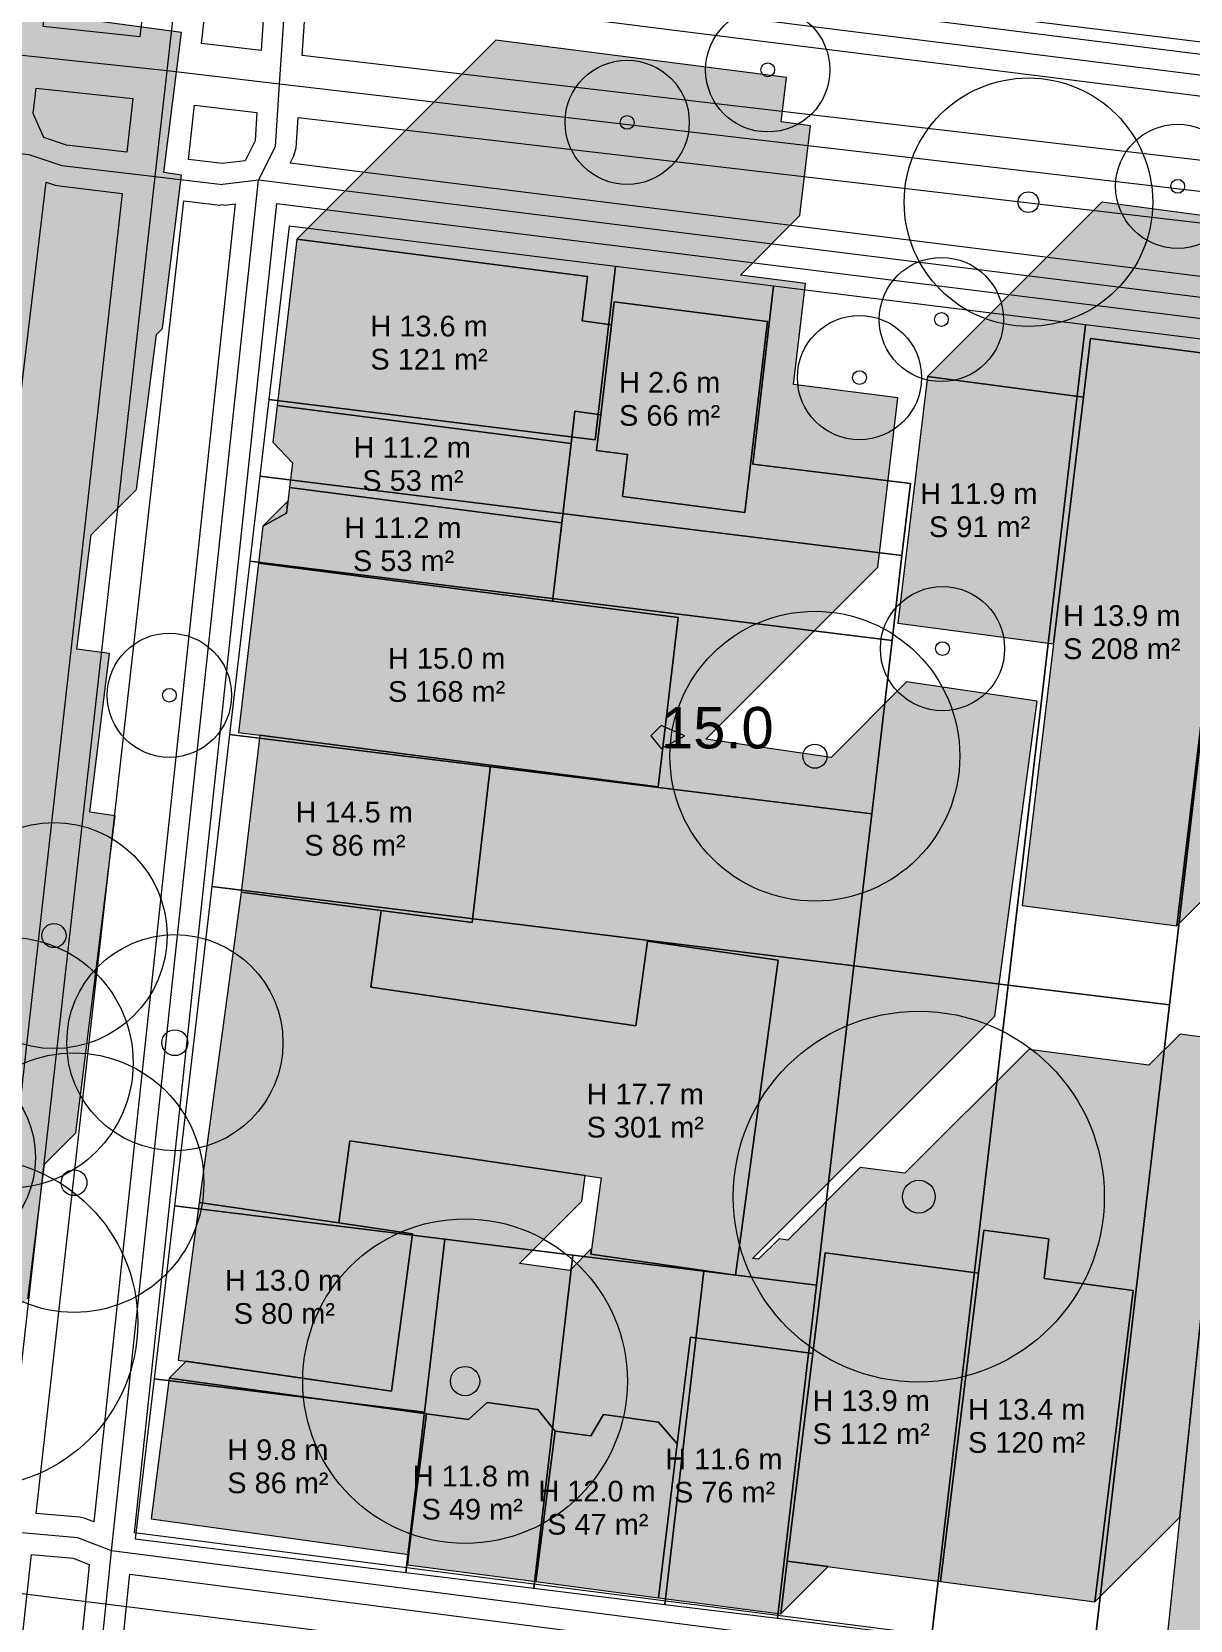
# Model space of a CAD drawing. Header units: metres. Extents: x -8 to 1190, y -11 to 1223.
# Drawn here: x 263 to 318.9, y 621.3 to 698 of the extents above; entities that cross this region are included whole.
import ezdxf

# ---------------------------------------------------------------- set-up
doc = ezdxf.new("R2010")
doc.units = ezdxf.units.M
doc.header["$MEASUREMENT"] = 0
for name, color, linetype, lineweight, true_color in [('TPX_BUILDING_AREAS_TEXT', 7, 'CONTINUOUS', 0, 0x000000), ('TPX_BUILDING_HEIGHTS_TEXT', 7, 'CONTINUOUS', 0, 0x000000), ('TPX_BUILDINGS', 7, 'CONTINUOUS', 0, 0x000000), ('TPX_BUILDINGS_HATCH', 7, 'CONTINUOUS', 0, 0xf0f0f0), ('TPX_BUILDINGS_SHADOWS_HATCH', 7, 'CONTINUOUS', 0, 0x000000), ('TPX_BUILDINGS_SHADOWS_OUTLINES', 7, 'CONTINUOUS', 0, 0x000000), ('TPX_CADASTRES', 7, 'CONTINUOUS', 0, 0x646464), ('TPX_CONTOUR_LINES_5M', 7, 'CONTINUOUS', 0, 0x969696), ('TPX_CONTOUR_LINES_5M_TEXT', 7, 'CONTINUOUS', 0, 0x000000), ('TPX_RAILWAYS_AXES', 7, 'CONTINUOUS', 0, 0x464646), ('TPX_ROADS_AXES', 7, 'CONTINUOUS', 0, 0x323232), ('TPX_ROADS_CONTOURS', 7, 'CONTINUOUS', 0, 0x646464), ('TPX_VEGETATION_TREES_INDIVIDUAL', 7, 'CONTINUOUS', 0, 0x136734)]:
    doc.layers.add(name, color=color, linetype=linetype, lineweight=lineweight, true_color=true_color)
doc.styles.add('TPX_TEXTE', font='arial.ttf')

# ---------------------------------------------------------------- blocks, each defined once
blk = doc.blocks.new('TREETR007_CR078')
at = {"layer": 'TPX_VEGETATION_TREES_INDIVIDUAL'}
for radius in [7.84, 0.7083333333333334]:
    blk.add_circle((0, 0, 0.0361), radius, dxfattribs=at)
blk = doc.blocks.new('TREETR006_CR063')
at = {"layer": 'TPX_VEGETATION_TREES_INDIVIDUAL'}
for radius in [6.27, 0.625]:
    blk.add_circle((0, 0, 0.0361), radius, dxfattribs=at)
blk = doc.blocks.new('TREETR006_CR070')
at = {"layer": 'TPX_VEGETATION_TREES_INDIVIDUAL'}
for radius in [7, 0.5833333333333334]:
    blk.add_circle((0, 0, 0.0361), radius, dxfattribs=at)
blk = doc.blocks.new('TREETR003_CR030')
at = {"layer": 'TPX_VEGETATION_TREES_INDIVIDUAL'}
for radius in [3, 0.3333333333333333]:
    blk.add_circle((0, 0, 0.0361), radius, dxfattribs=at)
blk = doc.blocks.new('TREETR006_CR052')
at = {"layer": 'TPX_VEGETATION_TREES_INDIVIDUAL'}
for radius in [5.22, 0.625]:
    blk.add_circle((0, 0, 0.0361), radius, dxfattribs=at)
blk = doc.blocks.new('TREETR005_CR060')
at = {"layer": 'TPX_VEGETATION_TREES_INDIVIDUAL'}
for radius in [6, 0.5]:
    blk.add_circle((0, 0, 0.0361), radius, dxfattribs=at)
blk = doc.blocks.new('TREETR006_CR055')
at = {"layer": 'TPX_VEGETATION_TREES_INDIVIDUAL'}
for radius in [5.46, 0.5833333333333334]:
    blk.add_circle((0, 0, 0.0361), radius, dxfattribs=at)
blk = doc.blocks.new('TREETR005_CR049')
at = {"layer": 'TPX_VEGETATION_TREES_INDIVIDUAL'}
for radius in [4.89, 0.5]:
    blk.add_circle((0, 0, 0.0361), radius, dxfattribs=at)
blk = doc.blocks.new('TREETR008_CR080')
at = {"layer": 'TPX_VEGETATION_TREES_INDIVIDUAL'}
for radius in [7.95, 0.8333333333333334]:
    blk.add_circle((0, 0, 0.0361), radius, dxfattribs=at)
blk = doc.blocks.new('TREETR008_CR090')
at = {"layer": 'TPX_VEGETATION_TREES_INDIVIDUAL'}
for radius in [8.96, 0.7916666666666666]:
    blk.add_circle((0, 0, 0.0361), radius, dxfattribs=at)
blk = doc.blocks.new('TREETR006_CR061')
at = {"layer": 'TPX_VEGETATION_TREES_INDIVIDUAL'}
for radius in [6.07, 0.625]:
    blk.add_circle((0, 0, 0.0361), radius, dxfattribs=at)

msp = doc.modelspace()

# ---------------------------------------------------------------- hatches: boundary and pattern name
at = {"layer": 'TPX_BUILDINGS_HATCH'}
for points in [[(275.7579144947231, 688.0246729529463), (274.80361361429095, 679.9862961447798), (289.004405926913, 678.1451429999433), (289.18708891794086, 679.7071642554365), (290.4399098865688, 679.5422968543135), (290.9483165256679, 683.8853048956953), (289.5358352176845, 684.0700592673384), (289.78830809518695, 686.2123875296675), (275.7579144947231, 688.0246729529463)], [(290.4399098865688, 679.5422968543135), (290.227966260165, 677.8122753775679), (291.7189940921962, 677.6230282462202), (291.48416609689593, 675.5884251273237), (297.3993434421718, 674.8198980963789), (298.48806757852435, 684.0406956351362), (291.0818681232631, 684.9984688437544), (290.9483165256679, 683.8853048956953), (290.4399098865688, 679.5422968543135)], [(312.3093871586025, 668.4741196311079), (310.78091521188617, 655.8240532553755), (318.2519473545253, 654.8470568335615), (321.54456896707416, 682.2510485327803), (314.08171362802386, 683.2299627936445), (313.7443818561733, 680.3886999762617), (312.3093871586025, 668.4741196311079)], [(306.21672339364886, 681.3868631995283), (304.78429026529193, 669.4613833106123), (312.3093871586025, 668.4741196311079), (313.7443818561733, 680.3886999762617), (306.21672339364886, 681.3868631995283)], [(274.80361361429095, 679.9862961447798), (274.59379191324115, 678.2107481635176), (275.5432128421962, 677.2148651755415), (275.40318293496966, 676.0196242011152), (288.55417246744037, 674.3221668875776), (289.004405926913, 678.1451429999433), (274.80361361429095, 679.9862961447798)], [(274.1134013645351, 674.1505207694136), (273.903578709811, 672.3749727881514), (288.10438342019916, 670.5338177359663), (288.55417246744037, 674.3221668875776), (275.40318293496966, 676.0196242011152), (275.25455374643207, 674.7878336585127), (274.1134013645351, 674.1505207694136)], [(273.903578709811, 672.3749727881514), (272.9419030658901, 664.1852659857832), (273.9621037952602, 664.0576004660688), (285.1160573475063, 662.6141819632612), (293.20683951303363, 661.5646681464277), (294.17922491952777, 669.7454008734785), (288.10438342019916, 670.5338177359663), (273.903578709811, 672.3749727881514)], [(321.87478537485003, 659.1995205557905), (317.7510900013149, 620.0578789389692), (338.08452315256, 617.6951641715132), (342.20210356637836, 656.7893690741621), (343.3630885593593, 656.6488814032637), (344.0543422214687, 662.9912352240644), (336.2167300693691, 663.9162859595381), (335.6906823627651, 664.3215689337812), (334.53893656656146, 664.9705509818159), (333.28106589242816, 665.3758721030317), (331.9793042652309, 665.529193369206), (330.6688460819423, 665.4273066199385), (330.0326737873256, 665.2772926962934), (328.8096141330898, 664.804770914372), (320.84754080697894, 665.7465147650801), (320.1644277088344, 659.4060873663984), (321.87478537485003, 659.1995205557905)], [(273.9621037952602, 664.0576004660688), (273.06507582589984, 656.4700016654097), (279.8244895450771, 655.589836565312), (284.2216081134975, 655.0156807578169), (285.1160573475063, 662.6141819632612), (273.9621037952602, 664.0576004660688)], [(273.06507582589984, 656.4700016654097), (271.0375918857753, 641.4814133322798), (277.7793702594936, 640.4935211814009), (278.3155269138515, 644.4633335745893), (290.4544181339443, 642.6768068945967), (289.9544476978481, 638.9916968024336), (296.94516749307513, 637.9704622901045), (298.99717707559466, 653.1834883368574), (292.69103522226214, 654.1129851019941), (292.13422675058246, 650.0117211020552), (279.3296594135463, 651.8829254782759), (279.8244895450771, 655.589836565312), (273.06507582589984, 656.4700016654097)], [(271.0375918857753, 641.4814133322798), (270.01820750162005, 633.864964929875), (280.3257407657802, 632.3600306189619), (281.34768767282367, 639.9655804312788), (277.7793702594936, 640.4935211814009), (271.0375918857753, 641.4814133322798)], [(308.6827315799892, 638.06855723029), (306.848909329623, 623.1716389334761), (314.3062257282436, 622.1798910773359), (316.1555566303432, 637.230063883122), (311.8451261036098, 637.8016323721968), (312.0811910144985, 639.7214569724165), (308.9424743168056, 640.1435570395552), (308.6827315799892, 638.06855723029)], [(300.6777219288051, 634.1902107871138), (299.4375171177089, 624.1512083685957), (306.848909329623, 623.1716389334761), (308.6827315799892, 638.06855723029), (301.27950758859515, 639.0500473654829), (300.6777219288051, 634.1902107871138)], [(294.1326999180019, 629.8161205924116), (293.21599669381976, 622.3849768317305), (299.12562365457416, 621.6036257422529), (299.4375171177089, 624.1512083685957), (300.6777219288051, 634.1902107871138), (294.76810259744525, 634.971560922917), (294.1326999180019, 629.8161205924116)], [(269.5868768207729, 632.9922785437666), (268.72709746286273, 626.1959509528242), (281.1514701358974, 624.476721254643), (282.0112409107387, 631.2730497992598), (269.5868768207729, 632.9922785437666)], [(281.1514701358974, 624.476721254643), (281.0963077060878, 623.9804129279219), (287.306371640414, 623.1663326895796), (288.23459811136127, 630.4390921271406), (287.39421744272113, 631.4837011969648), (284.95638174936175, 631.8179230368696), (284.04863638803363, 630.9939970648848), (282.0112409107387, 631.2730497992598), (281.1514701358974, 624.476721254643)], [(288.23459811136127, 630.4390921271406), (287.306371640414, 623.1663326895796), (293.21599669381976, 622.3849768317305), (294.1326999180019, 629.8161205924116), (293.23008532449603, 630.8690695441328), (290.5596265308559, 631.2404932654463), (289.9608258716762, 630.2017378485762), (288.23459811136127, 630.4390921271406)]]:
    msp.add_hatch(color=256, dxfattribs=at).paths.add_polyline_path(points)
at = {"layer": 'TPX_BUILDINGS_SHADOWS_HATCH'}
h = msp.add_hatch(color=256, dxfattribs=at)
h.paths.add_polyline_path([(200.13862032815814, 681.6776938117109), (197.80517764016986, 679.3442511237226), (207.2062615863979, 678.1778549826704), (206.64646334573627, 673.2128681815229), (218.0149898044765, 671.8084520972334), (217.865471791476, 670.5074095404707), (220.56081385537982, 670.176358667668), (220.0376491062343, 665.5306992209516), (231.84632010385394, 677.3393702185713), (231.8520717136562, 677.3904480612837), (230.7357978336513, 677.5581278479658), (230.90933699533343, 678.8303141272627), (228.57197184488177, 679.1767277396284), (229.19849295541644, 683.6943583167158), (229.11191172525287, 683.7050537741743), (229.2141561023891, 683.8072971976362), (230.60620303079486, 693.8446936286055), (239.1111516468227, 692.8103928244673), (246.2589797489345, 691.9431032813154), (245.3535022251308, 683.6976122534834), (247.585761975497, 685.9298720038496), (248.22309393808246, 691.0253739035688), (261.41350455209613, 689.2336182272993), (260.42880053445697, 681.3606838858686), (259.5095252506435, 673.9404511130415), (258.53784842416644, 666.4503245032392), (257.54921431466937, 658.4844088233076), (257.22988886758685, 658.5241617835127), (256.2593440525234, 650.7006210959516), (257.3632211200893, 650.5466560996138), (256.446508359164, 643.1155209220015), (255.46433539316058, 635.2316803610884), (254.46602625772357, 635.3759951270185), (253.50105185434222, 627.5652765906416), (262.76413817331195, 636.8283629096113), (263.5680493824184, 643.3353943503462), (265.08097548410296, 644.8483204520307), (266.0631494037807, 652.7321610129438), (266.9798726551235, 660.1632980979048), (265.7541484348476, 660.3337263739668), (266.7051114551723, 667.9994043982588), (265.1359328739345, 668.2132906592451), (265.8210372440517, 673.7335133231245), (268.01306815072894, 675.9255442298017), (268.9847440235317, 683.4156689322554), (269.2675866596401, 683.6985115683638), (270.18686194345355, 691.1187452948652), (269.33520121499896, 691.2344345725141), (270.1816272251308, 698.0017323172651), (256.9912280552089, 699.7934965766035), (248.4490489475429, 691.2513174689375), (248.8045634739101, 694.4886774695478), (248.48573775216937, 694.5273594534956), (249.4044351093471, 702.820606676396), (240.64712901040912, 703.8856091178022), (238.55389876291156, 701.7923788703047), (232.25101084634662, 702.7088646567427), (232.33662409707904, 703.3443560278974), (225.52451224252582, 704.3387102759443), (223.8161496631801, 702.6303476965986), (224.0578603260219, 704.6327709830366), (216.80621619150043, 705.5925364173017), (214.98490137979388, 703.7712216055952), (208.37735552713275, 704.6496433890425), (200.81132311746478, 697.0836100257002), (207.8328961841762, 696.1501459754072), (207.89666075631976, 696.6829924262129), (215.14831633493304, 695.7232355750166), (213.57708067819476, 682.7064194357954), (206.50808806344867, 683.641986337956), (204.0575694553554, 681.1914677298628), (200.13862032815814, 681.6776938117109)])
h.paths.add_polyline_path([(214.97179026529193, 684.0939316428266), (216.47353548929095, 695.2877449668013), (223.28565878793597, 694.2933993018232), (230.16816229745746, 693.2926335013472), (228.8490380756557, 683.4421791709028), (221.95836825296283, 684.4409994757734), (221.4308013431728, 680.507766214665), (216.1877898685634, 681.2737192786299), (216.54091162607074, 683.8655399954878), (214.97179026529193, 684.0939316428266)], flags=16)
for points in [[(270.4033240787685, 633.8087267554365), (269.58688540384173, 632.9922880805098), (282.011241864413, 631.2730602896772), (284.04863257333636, 630.9940075553022), (284.9563741199672, 631.8179306662641), (287.39421839639544, 631.4837116873823), (288.23460383340716, 630.4391007102095), (289.9608201496303, 630.201749292668), (290.55961699411273, 631.2404989874922), (293.23008627817035, 630.8690800345503), (294.13269228860736, 629.8161463416182), (294.76809210702777, 634.9715628302656), (300.67771239206195, 634.1902231848799), (301.27949709817767, 639.0500492728315), (308.68272204324603, 638.0685677207075), (308.9424638263881, 640.1435589469038), (312.0811919681728, 639.721467462834), (311.8451365940273, 637.8016409552656), (316.1555575840175, 637.2300734198652), (314.3062371723354, 622.179903475102), (318.4066304676235, 626.2802967703901), (320.83121867105365, 649.2942146933638), (318.4177045337856, 649.6187891638838), (316.90874476358294, 648.1098293936811), (311.1082915775478, 648.8788323081098), (305.11935133859515, 642.8898911154829), (302.97054095193744, 643.1740002310835), (299.4640216343105, 639.6674818671308), (299.0449075214565, 639.7257752097212), (298.05933279916644, 638.7402004874311), (297.7565383426845, 638.7818350470625), (309.46095747873187, 650.4862532294355), (311.5129661075771, 665.6992783225141), (305.2068252079189, 666.6287750876509), (301.5574893467128, 662.9794401801191), (295.5059556476772, 663.8637861884199), (303.8134402744472, 672.1712698615156), (304.78582568094134, 680.3520035422407), (299.75108809396625, 681.0054316199385), (300.32654471322894, 685.8791737235151), (297.18327517434955, 686.2856621420942), (300.0565623752773, 689.158949343022), (300.5649680607021, 693.5019573844038), (299.1524867527187, 693.6867117560469), (299.40495963022113, 695.829040018376), (285.3745669834316, 697.6413254416548), (275.75792403146625, 688.0246824896894), (289.78830904886127, 686.2123970664106), (289.535845708102, 684.0700678504072), (290.94830698892474, 683.8853153861128), (291.08185763284564, 684.9984697974287), (298.48806853219867, 684.0407051718794), (297.3993539325893, 674.8199085867964), (291.4841641895473, 675.5884155905806), (291.71898264810443, 677.6230196631514), (290.22796435281634, 677.8122658408247), (290.439898442477, 679.5422882712446), (289.1870975010097, 679.7071528113447), (289.0044164173305, 678.1451534903608), (288.53386778756976, 674.15107676154), (288.10439486429095, 670.5338310874067), (294.1792258732021, 669.745411363896), (293.2068509571254, 661.5646805441938), (285.1160640232265, 662.6141705191694), (284.2216195575893, 655.015693155583), (279.82449812814593, 655.5898251212202), (279.3296699039638, 651.882935015019), (292.1342172138393, 650.011732546147), (292.69102473184466, 654.1129870093428), (298.997178029269, 653.1834978736006), (296.94517893716693, 637.9704746878706), (289.95444579049945, 638.9916872656904), (289.98968405649066, 639.251493898686), (288.9408874027431, 638.2026972449385), (286.5054149143398, 638.5397076285444), (289.5181283466518, 641.5524201071821), (289.6844357959926, 642.7901186621748), (278.31553549692035, 644.4633221304975), (277.7793817035854, 640.493533579167), (281.347688626498, 639.9655909216963), (280.325752209872, 632.360043016728), (270.4033240787685, 633.8087267554365)], [(275.3236779682338, 675.3607992804609), (274.1134261600673, 674.1505474722944), (275.2545432560146, 674.7878403342329), (275.3236779682338, 675.3607992804609)], [(299.43752570077777, 624.1511969245039), (299.12563509866595, 621.6036371863447), (301.4121999256313, 623.8902029669844), (299.43752570077777, 624.1511969245039)]]:
    msp.add_hatch(color=256, dxfattribs=at).paths.add_polyline_path(points)
h = msp.add_hatch(color=256, dxfattribs=at)
h.paths.add_polyline_path([(314.6312932483852, 689.801434007939), (306.2167319767177, 681.3868727362715), (313.7443723194301, 680.3887123740278), (314.0817031376064, 683.2299647009932), (321.5445699207485, 682.2510580695234), (318.2519587986171, 654.8470692313276), (321.7888526432216, 658.3839630759321), (321.87477393075824, 659.1995119727217), (320.1644258014858, 659.4060778296553), (320.84753031656146, 665.7465166724287), (328.80961222574115, 664.8047814047895), (330.03266997262836, 665.2773022330366), (330.66884322091937, 665.4273161566816), (331.9793033115566, 665.5292038596235), (333.2810668461025, 665.3758825934492), (334.5389394275844, 664.9705614722334), (335.69068617746234, 664.3215775168501), (336.216732930392, 663.9162954962812), (344.054343175143, 662.9912457144819), (343.3630990497768, 656.6488928473555), (342.2021121494472, 656.7893585837446), (338.0845336429775, 617.6951765692793), (342.36206812784076, 621.9727101004682), (343.4560012333095, 633.6909784949385), (350.1717643253505, 632.9962000525557), (356.0861815921962, 632.3771242774092), (356.45429415628314, 635.9275784171186), (362.3253812305629, 635.3097986853682), (361.62674040719867, 627.7574448264204), (368.1935557834804, 627.0735792792402), (366.93603129312396, 613.5668015158735), (368.05280489847064, 614.6835751212202), (369.7814807407558, 629.5768513358198), (376.2761497013271, 628.7609133399092), (375.1370210163295, 618.9873604453169), (378.9959468357265, 618.5049786246382), (379.727083157748, 624.7876934683882), (380.436667393893, 630.8697132742964), (381.16478342935443, 637.128712145146), (381.59915823861957, 640.9068388617598), (381.1659097187221, 640.9612698233686), (374.50631995126605, 634.3016810095869), (371.116900395602, 634.6546520865522), (371.38480276986957, 637.5155071890913), (372.0834540836513, 645.0678629553877), (366.2123784534633, 645.6856503165327), (362.82203383371234, 642.2953056967817), (359.7884158603847, 642.612843004521), (358.02064890787005, 640.8450760520063), (354.16634268686175, 641.2438292182051), (355.3487720005214, 652.4703478491865), (350.6290778629482, 652.9999193823896), (344.80181116983294, 653.6510567343794), (347.4613122455776, 679.2487644827925), (353.29114432260394, 678.5867371237837), (359.24286360666156, 677.9189276373945), (356.580824803561, 652.3321280158125), (356.9700107090175, 652.721313921269), (357.03837103769183, 653.3490843451582), (363.6201667301357, 652.5651936209761), (363.1194114200771, 647.9708056128584), (362.8858336918056, 645.8214306510054), (365.2899865619838, 648.2255825675093), (365.5235642902553, 650.3749689734541), (366.02432818338275, 654.9693464911543), (359.94240755960345, 655.693710771855), (367.49269385263324, 663.2439970648848), (368.2344941608608, 669.7633385336958), (366.5027026645839, 669.9878477728926), (365.6685313694179, 662.6452049887739), (361.0005578510463, 663.2359795249067), (361.5999116413295, 668.5440392172895), (358.7260083667934, 668.9019827521406), (359.651511143893, 677.0256685889326), (367.1933869831264, 676.0769400275312), (378.31563372537494, 674.6952147162519), (375.24872870370746, 647.7586378729902), (378.7664956562221, 651.2764048255049), (378.77806563302875, 651.3756355918013), (392.4115952961147, 649.6770577109419), (393.47487730905414, 658.8228306449018), (387.03103537485003, 659.6285938895307), (381.7653607837856, 654.3629192984663), (382.4303941242397, 660.2038778937422), (380.4963321201503, 660.4457201636396), (382.0843848697841, 674.1570429480635), (401.08416647836566, 671.7907185233198), (398.42470736429095, 648.9316849387251), (397.55269045755267, 641.3844637549482), (397.98016161844134, 641.3241686499678), (397.26368422433734, 635.125444856938), (397.4774150364101, 635.0952973044477), (396.75189013406634, 628.825396028813), (395.99514193460345, 622.3004316962324), (395.3193463794887, 616.4625706351362), (394.5705718509853, 610.0721182501875), (378.25789637491107, 612.1055292761885), (374.3989476673305, 612.5879130042158), (371.6738671772182, 612.9302735007368), (364.80092329904437, 606.057329622563), (361.2613467685878, 606.4894385016523), (360.97850413247943, 606.2065949118696), (356.1126050464809, 606.78819319373), (356.236453961581, 607.8816637671553), (349.47101302072406, 608.7088379538618), (350.0191230289638, 613.3280186331831), (342.97250647470355, 614.220976320561), (343.12113470956683, 615.4527687705122), (338.23940939828753, 616.0737356818281), (337.1305617801845, 614.9648880637251), (331.51242823526263, 615.6842283881269), (331.05232329294086, 615.7368340170942), (328.08562560006976, 612.7701363242231), (327.70264334604144, 612.8181433356367), (322.87379736825824, 607.9892973578535), (322.89293475076556, 608.1478972113691), (317.5837316028774, 608.829169718083), (312.8461255542934, 604.091563669499), (318.15532107278705, 603.4102911627851), (318.0067014209926, 602.1785015738569), (324.58503146097064, 601.3362154639326), (324.7336596958339, 602.5679974234663), (329.615396451205, 601.9470390952192), (329.4667777530849, 600.7152456915937), (336.513384770602, 599.8222899115644), (334.17309660837054, 580.0994944251142), (335.1933001987636, 579.971838442143), (334.1817149631679, 571.4826550162397), (335.71676440164447, 569.865398851689), (332.31222147867084, 541.146212068852), (345.8179502002895, 554.651941744145), (349.2224969379604, 583.3711313880049), (347.68744368478656, 584.9883904135786), (347.6916503421962, 585.0236973441206), (344.66013903543353, 585.3916392005049), (344.42654890939593, 583.2422747290693), (336.97086043283343, 584.1538204825483), (338.59844107553363, 598.6108927405439), (346.05411715433, 597.6993355429731), (351.78611655160785, 597.0142168677412), (357.7344197742641, 596.2880539572798), (358.0825757496059, 599.3389935172163), (372.39863009378314, 597.5941748297773), (378.12247939035296, 596.9071516669355), (391.6050261966884, 595.2649941123091), (388.57622618600726, 568.3489031470381), (388.1358460895717, 564.4476866400801), (387.33090014383197, 557.2730106986128), (386.6156062595546, 550.9594988501631), (384.6704835407436, 533.7233462012373), (395.41849417611957, 544.4713568366133), (397.36361880227923, 561.7075113928877), (397.7171725742519, 562.0610651648603), (398.4324645511806, 568.3745751059614), (399.23741049692035, 575.5492510474287), (396.1516723148525, 575.9243502295576), (417.28475088998675, 597.0574278510176), (418.055132817477, 603.9035801566206), (416.6194114200771, 604.0865683234297), (416.6430768482387, 604.2417559302412), (416.7658910267055, 605.3638910925947), (416.34914584085345, 605.4152054465376), (416.5955609790981, 607.5101008093916), (417.2423715107143, 607.432495561894), (417.57968325540423, 610.2737564719282), (417.6107205860317, 610.5802626288496), (429.6554221622646, 609.0478892005049), (429.25560469552875, 605.5589775717817), (429.99983401224017, 605.4698185599409), (429.82577891275287, 603.9443449652754), (429.2763947956264, 604.0103897727095), (429.09976191446185, 602.4958376563154), (431.07794661447406, 602.248883692082), (431.9844197742641, 602.128938165959), (431.6522597782314, 599.26586481696), (430.7809695713222, 599.382582155522), (429.96634955331683, 599.4781565344892), (429.3933448307216, 594.5330414450727), (430.26461405679584, 594.4163050330244), (431.16036124154925, 594.3053364432417), (430.8131255619228, 591.3236364996992), (429.96071715280414, 591.4332995093428), (427.5468902103603, 591.7386202490889), (427.4034175388515, 590.4850420630537), (428.3909997455776, 590.3497051871382), (428.1872367374599, 588.6216015494429), (427.48634619638324, 588.7094559348188), (427.0968923084438, 585.3956217444502), (431.1981009952724, 589.4968313849531), (431.4825124256313, 591.9168772376142), (432.2884454242885, 592.7228102362715), (432.29862494394183, 592.8091358817182), (434.84362311288714, 595.3541350043379), (435.1908683292568, 598.3358359015547), (434.29512114450336, 598.4468035376631), (433.423842381686, 598.56354185706), (433.7073316089809, 601.0123839057051), (433.77804179117084, 601.083094087895), (433.81852240487933, 601.4321274436079), (435.75346846506, 603.3670735037886), (436.0856379978359, 606.2301478064619), (435.17916483804584, 606.350093332585), (433.20096869394183, 606.5970444357954), (433.2716798298061, 606.6677555716597), (433.36696143075824, 607.4855274832807), (433.9976968280971, 608.1162619269453), (434.1717624180019, 609.6417393363081), (433.4275235645473, 609.7308993018232), (433.8273505680263, 613.2198090231977), (421.7826604358852, 614.7521910346113), (418.9580573551357, 611.9275879538618), (419.6424321644008, 618.0094246543013), (418.2638625614345, 618.1794266379438), (418.56676287576556, 620.8744997656904), (418.01739306375384, 620.9405674613081), (418.26513857766986, 623.1393417990766), (418.80636305734515, 623.0713591254316), (418.932348202914, 624.1417488730513), (406.8310136310756, 625.6156773245893), (406.03716845437884, 624.8218321478926), (406.3502015583217, 627.4934258139692), (407.0787562839687, 633.7870535529219), (407.78274531289935, 639.856251207646), (407.92416663095355, 639.9976725257002), (408.64970107004046, 646.267573801335), (408.37430949136615, 646.3053936637007), (409.08173651620746, 652.4257359183393), (408.5309476368129, 652.501379457768), (409.3848514072597, 659.8918299353682), (409.2000646106899, 659.9147362387739), (411.83218855783343, 682.5387320197187), (392.83241743966937, 684.9050650275312), (384.2676352970302, 676.3402828848921), (384.8210143558681, 681.2005867636763), (375.0587796680629, 682.4133562720381), (375.2544030658901, 684.1379475272261), (370.6568774692714, 684.716298548039), (371.1929673664272, 689.8690228140913), (365.61615462228656, 690.4947657263838), (365.66551203653216, 690.961096254643), (359.8356904499233, 691.6231321967207), (352.88166232034564, 684.669104067143), (353.10739893838763, 686.6212696707807), (352.52010149881244, 687.3228029883467), (352.0411176197231, 687.3824610388838), (352.17856688424945, 688.5886044180952), (334.19391817972064, 690.8492207205854), (330.82012839242816, 687.475430933293), (331.3733529560268, 692.0798325217329), (323.9104976169765, 693.0587477362715), (319.94816870614886, 689.0964188254438), (314.6312932483852, 689.801434007939)])
h.paths.add_polyline_path([(323.8950929157436, 677.6501135504805), (324.193711232394, 680.2176022208296), (325.2206372730434, 680.8279747641645), (325.35507388040423, 682.0103869116865), (343.3397330753505, 679.7497801459394), (343.2022933475673, 678.5436358130537), (343.6812686435878, 678.4839777625166), (344.2685718052089, 677.7824415839277), (343.90881438180804, 674.6712269461714), (343.03814024850726, 674.2012295401655), (342.27503104135394, 674.297449556645), (341.39216036722064, 666.5405811942182), (324.42767710611224, 668.6735214865766), (325.28208727762103, 676.1130060828291), (324.75160593912005, 676.1720261252485), (323.8950929157436, 677.6501135504805)], flags=16)

# ---------------------------------------------------------------- linework, layer by layer
at = {"layer": 'TPX_BUILDINGS', "elevation": 0.042100000000000005}
for points in [[(275.7579144947231, 688.0246729529463), (274.80361361429095, 679.9862961447798), (289.004405926913, 678.1451429999433), (289.18708891794086, 679.7071642554365), (290.4399098865688, 679.5422968543135), (290.9483165256679, 683.8853048956953), (289.5358352176845, 684.0700592673384), (289.78830809518695, 686.2123875296675)], [(290.4399098865688, 679.5422968543135), (290.227966260165, 677.8122753775679), (291.7189940921962, 677.6230282462202), (291.48416609689593, 675.5884251273237), (297.3993434421718, 674.8198980963789), (298.48806757852435, 684.0406956351362), (291.0818681232631, 684.9984688437544), (290.9483165256679, 683.8853048956953)], [(312.3093871586025, 668.4741196311079), (310.78091521188617, 655.8240532553755), (318.2519473545253, 654.8470568335615), (321.54456896707416, 682.2510485327803), (314.08171362802386, 683.2299627936445), (313.7443818561733, 680.3886999762617)], [(306.21672339364886, 681.3868631995283), (304.78429026529193, 669.4613833106123), (312.3093871586025, 668.4741196311079), (313.7443818561733, 680.3886999762617)], [(274.80361361429095, 679.9862961447798), (274.59379191324115, 678.2107481635176), (275.5432128421962, 677.2148651755415), (275.40318293496966, 676.0196242011152), (288.55417246744037, 674.3221668875776), (289.004405926913, 678.1451429999433)], [(274.1134013645351, 674.1505207694136), (273.903578709811, 672.3749727881514), (288.10438342019916, 670.5338177359663), (288.55417246744037, 674.3221668875776), (275.40318293496966, 676.0196242011152), (275.25455374643207, 674.7878336585127)], [(273.903578709811, 672.3749727881514), (272.9419030658901, 664.1852659857832), (273.9621037952602, 664.0576004660688), (285.1160573475063, 662.6141819632612), (293.20683951303363, 661.5646681464277), (294.17922491952777, 669.7454008734785), (288.10438342019916, 670.5338177359663)], [(321.87478537485003, 659.1995205557905), (317.7510900013149, 620.0578789389692), (338.08452315256, 617.6951641715132), (342.20210356637836, 656.7893690741621), (343.3630885593593, 656.6488814032637), (344.0543422214687, 662.9912352240644), (336.2167300693691, 663.9162859595381), (335.6906823627651, 664.3215689337812), (334.53893656656146, 664.9705509818159), (333.28106589242816, 665.3758721030317), (331.9793042652309, 665.529193369206), (330.6688460819423, 665.4273066199385), (330.0326737873256, 665.2772926962934), (328.8096141330898, 664.804770914372), (320.84754080697894, 665.7465147650801), (320.1644277088344, 659.4060873663984)], [(273.9621037952602, 664.0576004660688), (273.06507582589984, 656.4700016654097), (279.8244895450771, 655.589836565312), (284.2216081134975, 655.0156807578169), (285.1160573475063, 662.6141819632612)], [(273.06507582589984, 656.4700016654097), (271.0375918857753, 641.4814133322798), (277.7793702594936, 640.4935211814009), (278.3155269138515, 644.4633335745893), (290.4544181339443, 642.6768068945967), (289.9544476978481, 638.9916968024336), (296.94516749307513, 637.9704622901045), (298.99717707559466, 653.1834883368574), (292.69103522226214, 654.1129851019941), (292.13422675058246, 650.0117211020552), (279.3296594135463, 651.8829254782759), (279.8244895450771, 655.589836565312)], [(271.0375918857753, 641.4814133322798), (270.01820750162005, 633.864964929875), (280.3257407657802, 632.3600306189619), (281.34768767282367, 639.9655804312788), (277.7793702594936, 640.4935211814009)], [(308.6827315799892, 638.06855723029), (306.848909329623, 623.1716389334761), (314.3062257282436, 622.1798910773359), (316.1555566303432, 637.230063883122), (311.8451261036098, 637.8016323721968), (312.0811910144985, 639.7214569724165), (308.9424743168056, 640.1435570395552)], [(300.6777219288051, 634.1902107871138), (299.4375171177089, 624.1512083685957), (306.848909329623, 623.1716389334761), (308.6827315799892, 638.06855723029), (301.27950758859515, 639.0500473654829)], [(294.1326999180019, 629.8161205924116), (293.21599669381976, 622.3849768317305), (299.12562365457416, 621.6036257422529), (299.4375171177089, 624.1512083685957), (300.6777219288051, 634.1902107871138), (294.76810259744525, 634.971560922917)], [(269.5868768207729, 632.9922785437666), (268.72709746286273, 626.1959509528242), (281.1514701358974, 624.476721254643), (282.0112409107387, 631.2730497992598)], [(281.1514701358974, 624.476721254643), (281.0963077060878, 623.9804129279219), (287.306371640414, 623.1663326895796), (288.23459811136127, 630.4390921271406), (287.39421744272113, 631.4837011969648), (284.95638174936175, 631.8179230368696), (284.04863638803363, 630.9939970648848), (282.0112409107387, 631.2730497992598)], [(288.23459811136127, 630.4390921271406), (287.306371640414, 623.1663326895796), (293.21599669381976, 622.3849768317305), (294.1326999180019, 629.8161205924116), (293.23008532449603, 630.8690695441328), (290.5596265308559, 631.2404932654463), (289.9608258716762, 630.2017378485762)]]:
    msp.add_lwpolyline(points, close=True, dxfattribs=at)
at = {"layer": 'TPX_BUILDINGS_SHADOWS_OUTLINES', "elevation": 0.0391}
for points in [[(262.76413817331195, 636.8283629096113), (263.5680493824184, 643.3353943503462), (265.08097548410296, 644.8483204520307), (266.0631494037807, 652.7321610129438), (266.9798726551235, 660.1632980979048), (265.7541484348476, 660.3337263739668), (266.7051114551723, 667.9994043982588), (265.1359328739345, 668.2132906592451), (265.8210372440517, 673.7335133231245), (268.01306815072894, 675.9255442298017), (268.9847440235317, 683.4156689322554), (269.2675866596401, 683.6985115683638), (270.18686194345355, 691.1187452948652), (269.33520121499896, 691.2344345725141), (270.1816272251308, 698.0017323172651), (256.9912280552089, 699.7934965766035)], [(319.94816870614886, 689.0964188254438), (314.6312932483852, 689.801434007939), (306.2167319767177, 681.3868727362715), (313.7443723194301, 680.3887123740278), (314.0817031376064, 683.2299647009932), (321.5445699207485, 682.2510580695234), (318.2519587986171, 654.8470692313276), (321.7888526432216, 658.3839630759321)]]:
    msp.add_lwpolyline(points, dxfattribs=at)
for points in [[(270.4033240787685, 633.8087267554365), (269.58688540384173, 632.9922880805098), (282.011241864413, 631.2730602896772), (284.04863257333636, 630.9940075553022), (284.9563741199672, 631.8179306662641), (287.39421839639544, 631.4837116873823), (288.23460383340716, 630.4391007102095), (289.9608201496303, 630.201749292668), (290.55961699411273, 631.2404989874922), (293.23008627817035, 630.8690800345503), (294.13269228860736, 629.8161463416182), (294.76809210702777, 634.9715628302656), (300.67771239206195, 634.1902231848799), (301.27949709817767, 639.0500492728315), (308.68272204324603, 638.0685677207075), (308.9424638263881, 640.1435589469038), (312.0811919681728, 639.721467462834), (311.8451365940273, 637.8016409552656), (316.1555575840175, 637.2300734198652), (314.3062371723354, 622.179903475102), (318.4066304676235, 626.2802967703901), (320.83121867105365, 649.2942146933638), (318.4177045337856, 649.6187891638838), (316.90874476358294, 648.1098293936811), (311.1082915775478, 648.8788323081098), (305.11935133859515, 642.8898911154829), (302.97054095193744, 643.1740002310835), (299.4640216343105, 639.6674818671308), (299.0449075214565, 639.7257752097212), (298.05933279916644, 638.7402004874311), (297.7565383426845, 638.7818350470625), (309.46095747873187, 650.4862532294355), (311.5129661075771, 665.6992783225141), (305.2068252079189, 666.6287750876509), (301.5574893467128, 662.9794401801191), (295.5059556476772, 663.8637861884199), (303.8134402744472, 672.1712698615156), (304.78582568094134, 680.3520035422407), (299.75108809396625, 681.0054316199385), (300.32654471322894, 685.8791737235151), (297.18327517434955, 686.2856621420942), (300.0565623752773, 689.158949343022), (300.5649680607021, 693.5019573844038), (299.1524867527187, 693.6867117560469), (299.40495963022113, 695.829040018376), (285.3745669834316, 697.6413254416548), (275.75792403146625, 688.0246824896894), (289.78830904886127, 686.2123970664106), (289.535845708102, 684.0700678504072), (290.94830698892474, 683.8853153861128), (291.08185763284564, 684.9984697974287), (298.48806853219867, 684.0407051718794), (297.3993539325893, 674.8199085867964), (291.4841641895473, 675.5884155905806), (291.71898264810443, 677.6230196631514), (290.22796435281634, 677.8122658408247), (290.439898442477, 679.5422882712446), (289.1870975010097, 679.7071528113447), (289.0044164173305, 678.1451534903608), (288.53386778756976, 674.15107676154), (288.10439486429095, 670.5338310874067), (294.1792258732021, 669.745411363896), (293.2068509571254, 661.5646805441938), (285.1160640232265, 662.6141705191694), (284.2216195575893, 655.015693155583), (279.82449812814593, 655.5898251212202), (279.3296699039638, 651.882935015019), (292.1342172138393, 650.011732546147), (292.69102473184466, 654.1129870093428), (298.997178029269, 653.1834978736006), (296.94517893716693, 637.9704746878706), (289.95444579049945, 638.9916872656904), (289.98968405649066, 639.251493898686), (288.9408874027431, 638.2026972449385), (286.5054149143398, 638.5397076285444), (289.5181283466518, 641.5524201071821), (289.6844357959926, 642.7901186621748), (278.31553549692035, 644.4633221304975), (277.7793817035854, 640.493533579167), (281.347688626498, 639.9655909216963), (280.325752209872, 632.360043016728)], [(275.3236779682338, 675.3607992804609), (274.1134261600673, 674.1505474722944), (275.2545432560146, 674.7878403342329)], [(299.43752570077777, 624.1511969245039), (299.12563509866595, 621.6036371863447), (301.4121999256313, 623.8902029669844)]]:
    msp.add_lwpolyline(points, close=True, dxfattribs=at)
at = {"layer": 'TPX_CADASTRES', "elevation": 0.024099999999999996}
for points in [[(283.8916015140712, 764.7070183432661), (276.912723492831, 702.7820524848066), (328.2276658527553, 696.4730629599653), (331.71764178201556, 727.4397492087446), (331.85284895822406, 727.4228319800459), (335.3290299884975, 758.2673334754072)], [(275.38205332681537, 688.6464285529219), (274.40237421914935, 680.282107797917), (290.16949267312884, 678.3335842764936), (291.1484755985439, 686.6933035529219)], [(274.40237421914935, 680.282107797917), (273.9673003666103, 676.5670513785444), (304.9832972995937, 672.733933893498), (305.3908795826137, 676.2136568701826), (297.7756900303066, 677.154817072209), (298.78197283670306, 685.7475523627363), (291.1484755985439, 686.6933035529219), (290.16949267312884, 678.3335842764936)], [(298.78197283670306, 685.7475523627363), (297.7756900303066, 677.154817072209), (305.3908795826137, 676.2136568701826), (304.9832972995937, 672.733933893498), (304.50300784036517, 668.632579294499), (303.5223197452724, 660.2591423667036), (302.6614284031093, 652.9084229147993), (310.107773732394, 651.9882406867109), (313.8430804722011, 683.881771532353)], [(313.8430804722011, 683.881771532353), (310.107773732394, 651.9882406867109), (317.9047555439174, 651.0245518363081), (321.63973040506244, 682.9159397757612)], [(317.9047555439174, 651.0245518363081), (314.21344942972064, 619.5082506812178), (341.49026007577777, 616.137217966374), (341.69766898080707, 617.9092640555464), (345.18130392953753, 647.6533541358076), (343.4575919620693, 647.8668207800947), (347.1883019916713, 679.7509474433027), (343.96656603738666, 680.14996763831), (342.3102254383266, 665.9941105521284), (323.1653394214809, 668.3658146536909), (324.8215598575771, 682.5217489874922), (321.63973040506244, 682.9159397757612)], [(273.9673003666103, 676.5670513785444), (273.4869136326015, 672.4656738913618), (304.50300784036517, 668.632579294499), (304.9832972995937, 672.733933893498)], [(273.4869136326015, 672.4656738913618), (272.50622744485736, 664.0922369635664), (303.5223197452724, 660.2591423667036), (304.50300784036517, 668.632579294499)], [(272.50622744485736, 664.0922369635664), (271.6453370563686, 656.7415175116621), (302.6614284031093, 652.9084229147993), (303.5223197452724, 660.2591423667036)], [(271.6453370563686, 656.7415175116621), (269.8388022892177, 641.3170265830122), (282.9031905643642, 639.7024178183638), (289.08482928201556, 638.9384808219038), (295.4152059070766, 638.1562046683393), (300.85498709604144, 637.483954874333), (302.6614284031093, 652.9084229147993)], [(300.85498709604144, 637.483954874333), (298.97026534006, 621.3919462836348), (306.4167060367763, 620.4717859900557), (310.107773732394, 651.9882406867109), (302.6614284031093, 652.9084229147993)], [(310.107773732394, 651.9882406867109), (306.4167060367763, 620.4717859900557), (314.21344942972064, 619.5082506812178), (317.9047555439174, 651.0245518363081)], [(269.8388022892177, 641.3170265830122), (268.86026568338275, 632.9612278616987), (281.92455668374896, 631.346597162541), (282.9031905643642, 639.7024178183638)], [(281.92455668374896, 631.346597162541), (281.01854414865375, 623.6105284369551), (287.2001828663051, 622.8465923941694), (289.08482928201556, 638.9384808219038), (282.9031905643642, 639.7024178183638)], [(289.08482928201556, 638.9384808219038), (287.2001828663051, 622.8465923941694), (293.5305804722011, 622.0642180121504), (295.4152059070766, 638.1562046683393)], [(295.4152059070766, 638.1562046683393), (293.5305804722011, 622.0642180121504), (298.97026534006, 621.3919462836348), (300.85498709604144, 637.483954874333)], [(268.86026568338275, 632.9612278616987), (267.95417971536517, 625.2250389731489), (281.01854414865375, 623.6105284369551), (281.92455668374896, 631.346597162541)]]:
    msp.add_lwpolyline(points, close=True, dxfattribs=at)
at = {"layer": 'TPX_CONTOUR_LINES_5M', "elevation": 0.04810000000000001}
msp.add_lwpolyline([(293.3478638571687, 664.5243854518048), (292.8508926043287, 664.0211264290847), (293.3478638571687, 663.4194495403208), (294.50117963552475, 664.0211264290847), (293.3478638571687, 664.5243854518048)], dxfattribs=at)
at = {"layer": 'TPX_RAILWAYS_AXES', "elevation": 0.0331}
msp.add_lwpolyline([(801.6507423138246, 602.397601664532), (776.7863586163148, 621.1931605939753), (749.3566787457094, 635.8624721174128), (720.0375945782289, 646.0586696271785), (689.5333335613832, 651.5336108808406), (658.5846488690004, 652.1398234968074), (627.947781345807, 647.8830714826472), (607.3453605389223, 644.7041774396785), (585.435745975934, 641.0444408063777), (543.5174834942445, 633.5865970258601), (499.6726691937074, 625.7552028303035), (485.71928479429334, 623.4427295331843), (472.86662366148084, 621.5739741926081), (458.89498593565077, 619.7405505781062), (390.6738441204652, 613.5259395246394), (384.33702542539686, 613.1248126630671), (375.2428367352113, 612.6603427533992), (361.21186139341444, 612.5391727094539), (345.74722745176405, 613.276710093487), (327.61604382749647, 614.4786639814265), (115.90689160581678, 640.8054881696589), (20.843457004986703, 652.8097415571101), (7.366761565208435e-07, 656.1911731367)], dxfattribs=at)
at = {"layer": 'TPX_ROADS_AXES', "elevation": 0.030099999999999995}
for points in [[(269.492783498019, 696.1558155692182), (270.2723025791347, 703.0367836630903), (277.4388455860317, 766.8077196753584), (278.1209582798183, 772.8602242148481)], [(240.17657179757953, 394.3728308356367), (248.11384100839496, 459.99386831885204), (248.3292808048427, 461.7822441733442), (248.8620824329555, 464.8537010825239), (249.64319033548236, 469.3185333884321), (249.73213381692767, 471.3877749121748), (257.1226195804775, 537.0985703147016), (257.33671278879046, 538.7830652869307), (257.7406749241054, 541.7435946143232), (258.38408751413226, 546.4636416113935), (257.8939313404262, 548.3963360465132), (265.7829217426479, 613.4882635748945), (265.82661528512836, 615.2016234076582), (266.1732177250087, 618.5513806021772), (266.684075307101, 623.5048384345137), (266.8099231235683, 624.6507067359053), (273.9079560749233, 690.8679871237837), (274.7203349582851, 692.4979405081831), (274.9216927997768, 695.5142635977827), (275.22372813150287, 700.0387501395307), (275.3505563251674, 701.4725279486738), (282.63173289224505, 766.3636879599653), (282.92170901224017, 768.8945955908857), (283.321903180331, 772.1994576132856)], [(404.0254544727504, 685.3493532813154), (275.3505563251674, 701.4725279486738), (273.36294646188617, 702.6723827994429), (270.2723025791347, 703.0367836630903), (265.3142241947353, 703.6167521155439), (263.82246489450336, 703.1154017127119), (201.83729929849505, 710.6967930472456), (200.69308562204242, 710.8757738745771), (199.67946715280414, 711.3041834509932)], [(269.492783498019, 696.1558155692182), (262.33331198617816, 696.9071249640547), (199.19222922250628, 705.4472441351973), (192.584279011935, 706.0870060599409)], [(196.5136880390346, 699.2807430899702), (198.5944108478725, 699.0003819144331), (262.80846686288714, 692.1171240485273), (264.4062127582729, 691.5848087943159), (268.91492457315326, 691.0484699881636), (272.15707774087787, 690.6622566855513)], [(260.8421372883022, 619.2160172141157), (261.55838007852435, 625.5987610495649), (268.91492457315326, 691.0484699881636), (269.492783498019, 696.1558155692182)], [(411.0553321354091, 679.5619721091352), (403.8083123676479, 680.4651274359785), (274.9216927997768, 695.5142635977827), (269.492783498019, 696.1558155692182)], [(404.519675206393, 684.7869753516279), (411.3394517414272, 686.4987663901411), (416.5112647525966, 687.7874207175337), (417.9525193683803, 685.6187281287275), (419.330653142184, 683.3891215003096), (419.1745137684047, 678.6113361991011), (419.0010795108974, 673.5417923606001), (417.60992331430316, 672.4312424338423), (416.2156571857631, 671.078307596501), (410.19070334360003, 672.16608091956), (406.0910911075771, 672.9023842490278), (404.5165833942592, 674.6138891852461), (273.9079560749233, 690.8679871237837), (272.15707774087787, 690.6622566855513)], [(395.51828951761127, 608.0977224982344), (266.8099231235683, 624.6507067359053), (265.17271990701556, 625.2772860205732), (261.55838007852435, 625.5987610495649), (256.3521174900234, 626.0626892722212)]]:
    msp.add_lwpolyline(points, dxfattribs=at)
at = {"layer": 'TPX_ROADS_CONTOURS', "elevation": 0.027099999999999996}
msp.add_lwpolyline([(403.1502881688066, 686.4668319923803), (276.4543948811479, 702.3420351250097), (283.5123391789384, 765.2437084419653), (409.6262193364091, 749.2135322792456)], dxfattribs=at)
for points in [[(263.4988294285722, 698.2930534584448), (263.84884792985395, 701.3447387916967), (264.46645981492475, 702.276871512644), (265.4204936665483, 702.5975025398657), (268.6698833149858, 702.2174070579931), (268.169778410811, 697.8028877479956)], [(271.15128571214154, 697.4702623588964), (271.64943176927045, 701.867486785166), (273.0311904591508, 701.7045715553686), (274.2994542759843, 700.9389618141577), (274.227618758101, 700.1268623573706), (274.0273528737016, 697.1303880913183)], [(276.01620060624555, 696.8966568214819), (276.2207885426469, 699.961366484873), (276.25528389634565, 700.3513439400122), (403.4448743504472, 684.4142807228491), (403.0578513783403, 682.0629442436621)], [(263.02379757585004, 694.0978658897802), (263.16030079545453, 695.3121050102636), (267.83228165330365, 694.8218305809423), (267.537828032393, 692.2193344337866), (264.6255736988969, 692.5657642586157), (263.5435062092729, 692.9262731773779)], [(270.51684719743207, 691.8647144539282), (270.81379563035443, 694.4892700416967), (273.8272691410966, 694.1331585152075), (273.73590904893354, 692.7645824654028), (273.2541814488359, 691.7980468971655), (272.1578822773881, 691.6692302925512)], [(275.4329400700517, 691.685918639414), (275.615332190413, 692.051867316477), (275.7181144398637, 692.4313324196264), (275.81613213242963, 693.8996370537207), (402.5706601780839, 679.0994489891455), (402.13942200364545, 676.4733207924291), (402.2934880894609, 675.8982656700537)], [(256.03090626420453, 627.1146734459326), (263.655579153914, 690.7808540565893), (264.0901275319047, 690.63607771229), (264.28809029283, 690.5918091041967), (267.3136954945512, 690.231895278208), (260.17562920274213, 626.7259405357763), (256.46295983018354, 627.0567739708349)], [(263.1646104496904, 626.459844420664), (270.2927280110307, 689.8772724373266), (272.0387912434526, 689.6692770225927), (272.1563096684404, 689.7023246986791), (272.27377564134076, 689.6690891487524), (272.7800899189897, 689.7285812599584), (265.95407921494916, 626.0489824516699), (265.53015095414594, 626.2112253410742), (265.2613149327226, 626.2733534080908)], [(267.90858132066205, 625.5176466209814), (274.79384667100385, 689.7500246269628), (403.39011437119916, 673.7463634712622), (394.6604972523637, 609.2162779076025)], [(262.49801212968305, 620.5211885673925), (262.9413324040361, 624.471807311289), (264.9453807515092, 624.2935589058325), (265.73163754167035, 623.9926479561254), (265.69005257310346, 623.6140106422827), (265.334591452498, 620.1675461037084)], [(267.31971508683637, 619.9204452736303), (267.6784654301591, 623.3990114433691), (267.6927343052812, 623.5289333565161), (394.4115844410844, 607.2318180305883), (394.2551198643632, 605.8776615364477), (393.8165193242021, 604.1514461738989), (390.3542504948564, 604.6310938103124)]]:
    msp.add_lwpolyline(points, close=True, dxfattribs=at)

# ---------------------------------------------------------------- block references
at = {"layer": 'TPX_VEGETATION_TREES_INDIVIDUAL'}
for name, p in [('TREETR003_CR030', (298.50096621736884, 696.2006067857146, 0.0361)), ('TREETR003_CR030', (291.70967469899915, 693.6632199296728, 0.0361)), ('TREETR005_CR060', (311.0923395527061, 689.8099659546278, 0.0361)), ('TREETR003_CR030', (318.3017980111763, 690.5740252272226, 0.0361)), ('TREETR003_CR030', (306.88746446114965, 684.1385538354516, 0.0361)), ('TREETR003_CR030', (302.9303879747167, 681.3335039345548, 0.0361)), ('TREETR003_CR030', (306.9416575152427, 668.239720906131, 0.0361)), ('TREETR006_CR070', (300.77758450992405, 663.0422942186706, 0.0361)), ('TREETR003_CR030', (269.6010672794655, 665.9865712369792, 0.0361)), ('TREETR006_CR055', (264.0254612644203, 654.3761030831374, 0.0361)), ('TREETR006_CR061', (261.77971542277373, 648.230693813879, 0.0361)), ('TREETR006_CR052', (269.86425752192736, 649.2010398278944, 0.0361)), ('TREETR008_CR090', (305.79553486104123, 641.7620284566656, 0.0361)), ('TREETR005_CR049', (258.2407606600318, 643.6523033073172, 0.0361)), ('TREETR006_CR063', (264.99335640482605, 642.43661565613, 0.0361)), ('TREETR008_CR080', (260.12244669906795, 635.6721902638674, 0.0361)), ('TREETR007_CR078', (283.88047899934463, 632.8504884364083, 0.0361))]:
    msp.add_blockref(name, p, dxfattribs=at)

# ---------------------------------------------------------------- texts
at = {"layer": 'TPX_BUILDING_AREAS_TEXT', "style": 'TPX_TEXTE'}
for s, p in [('S 121 m²', (279.30872262300704, 681.721584783663, 0.04510000000000001)), ('S 66 m²', (291.3184848779114, 679.0051216278691, 0.04510000000000001)), ('S 53 m²', (278.91981245719103, 675.8599403648423, 0.04510000000000001)), ('S 91 m²', (306.28820913554995, 673.6283418021616, 0.04510000000000001)), ('S 53 m²', (278.46788050842235, 671.9835076028567, 0.04510000000000001)), ('S 208 m²', (312.76603632532897, 667.7344381231044, 0.04510000000000001)), ('S 168 m²', (280.1573112130896, 665.6695976571255, 0.04510000000000001)), ('S 86 m²', (276.1174635004159, 658.2392256219073, 0.04510000000000001)), ('S 301 m²', (289.75032254543623, 644.6194831151981, 0.04510000000000001)), ('S 80 m²', (272.7063966200033, 635.6192063303682, 0.04510000000000001)), ('S 112 m²', (300.66165601319767, 629.8091565910058, 0.04510000000000001)), ('S 120 m²', (308.1749411621364, 629.3867483754177, 0.04510000000000001)), ('S 86 m²', (272.3941712483193, 627.4344997523087, 0.04510000000000001)), ('S 76 m²', (293.9714160634491, 626.98787887938, 0.04510000000000001)), ('S 49 m²', (281.77867656624875, 626.1630633194577, 0.04510000000000001)), ('S 47 m²', (287.8464718898937, 625.4352808480824, 0.04510000000000001))]:
    msp.add_text(s, height=1, dxfattribs=at).set_placement(p)
at = {"layer": 'TPX_BUILDING_HEIGHTS_TEXT', "style": 'TPX_TEXTE'}
for s, p in [('H 13.6 m', (279.30872262300704, 683.321584783663, 0.04510000000000001)), ('H 2.6 m', (291.3184848779114, 680.605121627869, 0.04510000000000001)), ('H 11.2 m', (278.4948124571911, 677.4599403648422, 0.04510000000000001)), ('H 11.9 m', (305.86320913555, 675.2283418021615, 0.04510000000000001)), ('H 11.2 m', (278.0428805084224, 673.5835076028566, 0.04510000000000001)), ('H 13.9 m', (312.76603632532897, 669.3344381231043, 0.04510000000000001)), ('H 15.0 m', (280.1573112130896, 667.2695976571254, 0.04510000000000001)), ('H 14.5 m', (275.69246350041595, 659.8392256219072, 0.04510000000000001)), ('H 17.7 m', (289.75032254543623, 646.219483115198, 0.04510000000000001)), ('H 13.0 m', (272.28139662000336, 637.2192063303681, 0.04510000000000001)), ('H 13.9 m', (300.66165601319767, 631.4091565910057, 0.04510000000000001)), ('H 13.4 m', (308.1749411621364, 630.9867483754176, 0.04510000000000001)), ('H 9.8 m', (272.3941712483193, 629.0344997523086, 0.04510000000000001)), ('H 11.6 m', (293.54641606344916, 628.5878788793799, 0.04510000000000001)), ('H 11.8 m', (281.3536765662488, 627.7630633194576, 0.04510000000000001)), ('H 12.0 m', (287.4214718898937, 627.0352808480823, 0.04510000000000001))]:
    msp.add_text(s, height=1, dxfattribs=at).set_placement(p)
at = {"layer": 'TPX_CONTOUR_LINES_5M_TEXT', "style": 'TPX_TEXTE'}
msp.add_text('15.0', height=2, dxfattribs=at).set_placement((293.3478638571687, 663.4194495403208, 0.04810000000000001))

doc.saveas('drawing.dxf')
